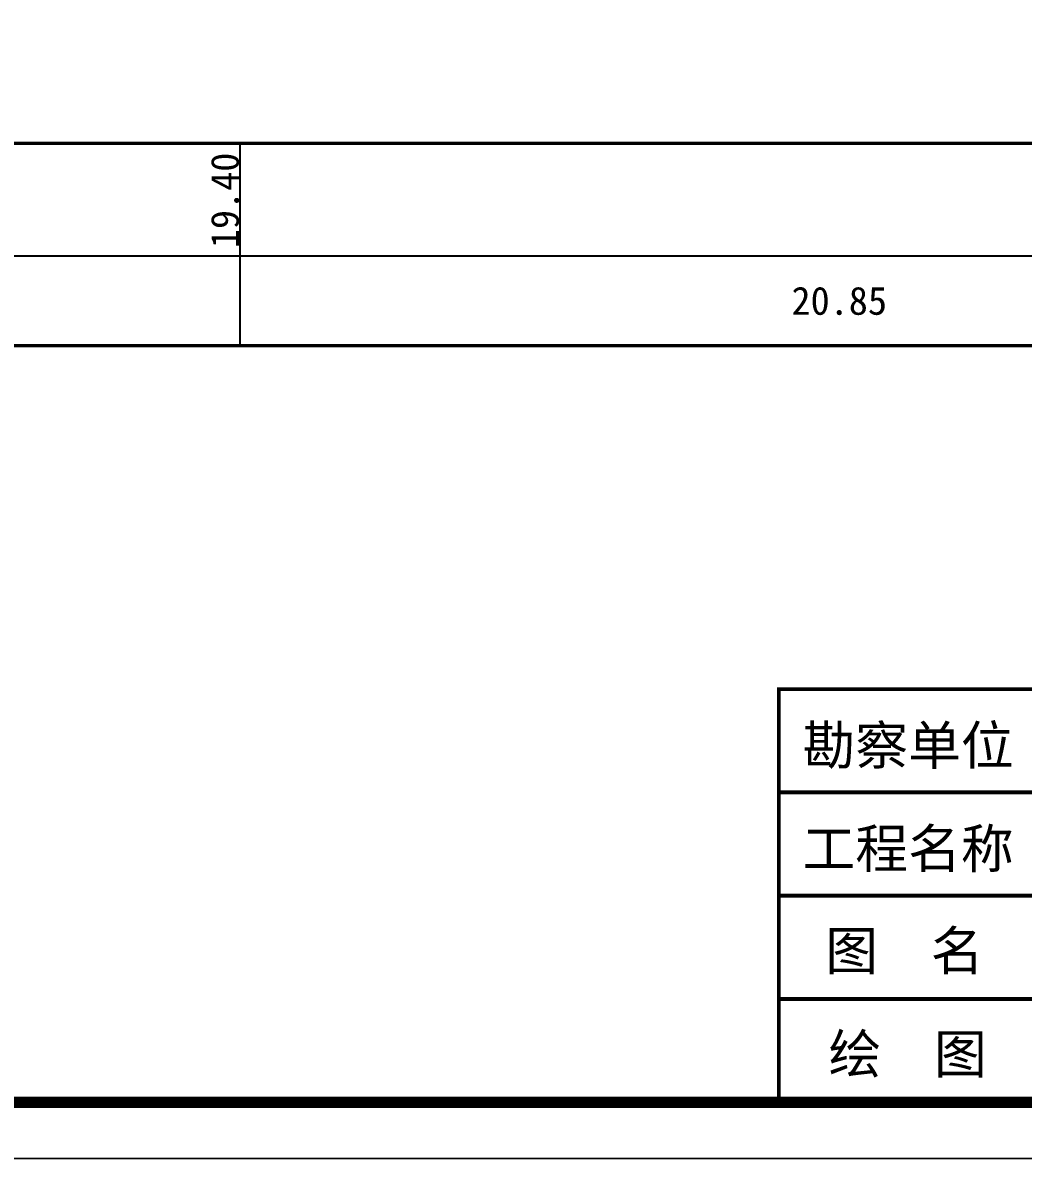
# Model space of a CAD drawing. Header units: millimetres. Extents: x -255 to 9196, y 129 to 426.
# Drawn here: x 5069.3 to 5158.4, y 129.3 to 230.4 of the extents above; entities that cross this region are included whole.
import ezdxf

# ---------------------------------------------------------------- set-up
doc = ezdxf.new("R2010")
doc.units = ezdxf.units.MM
doc.layers.add('不打印', color=7, linetype='Continuous', plot=False)
doc.layers.add('地质-图框', color=7, linetype='Continuous')
doc.layers.add('地质-标注栏', color=7, linetype='Continuous')
doc.styles.get("Standard").update_dxf_attribs({"font": 'simfang.ttf', "height": 2.5})
doc.styles.add('标注栏数据', font='simfang.ttf', dxfattribs={"width": 0.7, "height": 2.5})

msp = doc.modelspace()

# ---------------------------------------------------------------- linework, layer by layer
at = {"const_width": 0.345}
for points in [[(5136.63, 171.11), (5320.49, 171.11), (5320.49, 134.34), (5136.63, 134.34), (5136.63, 171.11)], [(5136.63, 171.11), (5320.49, 171.11), (5320.49, 134.34), (5136.63, 134.34), (5136.63, 171.11)], [(5136.63, 161.92), (5320.49, 161.92)], [(5136.63, 152.73), (5320.49, 152.73)], [(5136.63, 143.53), (5320.49, 143.53)]]:
    msp.add_lwpolyline(points, dxfattribs=at)
at = {"layer": '不打印', "linetype": 'Continuous', "const_width": 0.15}
msp.add_lwpolyline([(4905.49, 129.34), (5325.49, 129.34), (5325.49, 426.34), (4905.49, 426.34), (4905.49, 129.34)], dxfattribs=at)
at = {"layer": '地质-图框', "linetype": 'Continuous', "const_width": 1}
msp.add_lwpolyline([(4910.49, 134.34), (5320.49, 134.34), (5320.49, 421.34), (4910.49, 421.34), (4910.49, 134.34), (5320.49, 134.34)], dxfattribs=at)
at = {"layer": '地质-标注栏', "color": 7, "linetype": 'Continuous', "const_width": 0.3}
for points in [[(4927.37, 219.69), (5303.6, 219.69)], [(4927.37, 201.69), (5303.6, 201.69)]]:
    msp.add_lwpolyline(points, dxfattribs=at)
at = {"layer": '地质-标注栏', "color": 7, "linetype": 'Continuous'}
for points in [[(5088.66, 209.69), (5088.66, 219.69)], [(4927.37, 209.69), (5303.6, 209.69)], [(5088.66, 201.69), (5088.66, 209.69)], [(5088.66, 201.69), (5088.66, 209.69)]]:
    msp.add_lwpolyline(points, dxfattribs=at)

# ---------------------------------------------------------------- texts
for s, p in [('勘察单位', (5138.74, 164.39)), ('工程名称', (5138.74, 155.2)), ('图  名', (5140.77, 146.11)), ('绘  图', (5141.06, 136.92))]:
    msp.add_text(s, height=3.447).set_placement(p)
at = {"layer": '地质-标注栏', "color": 7, "linetype": 'Continuous', "style": '标注栏数据'}
msp.add_text('19.40', height=2.5, rotation=90, dxfattribs=at).set_placement((5088.56, 210.37))
msp.add_text('20.85', height=2.5, dxfattribs=at).set_placement((5137.76, 204.44))

doc.saveas('drawing.dxf')
